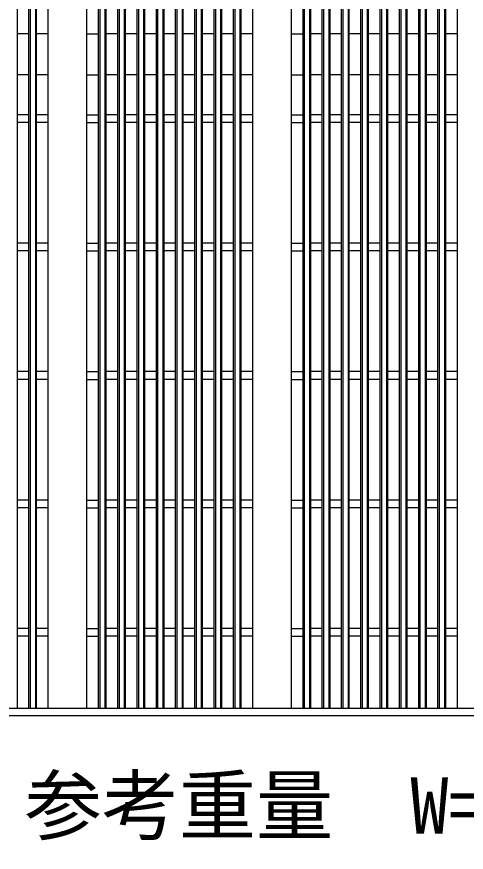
# Model space of a CAD drawing. Units: millimetres, scale not verified. Extents: x -33600 to 33600, y -11880 to 11880.
# Drawn here: x -12312 to -11962, y -7995 to -7345 of the extents above; entities that cross this region are included whole.
import ezdxf
from ezdxf.enums import TextEntityAlignment as Align

# ---------------------------------------------------------------- set-up
doc = ezdxf.new("R2010")
doc.units = ezdxf.units.MM
doc.header["$LTSCALE"] = 40
doc.layers.add('0-0_DIM', color=7, linetype='Continuous', lineweight=25)
doc.layers.add('0-2_HATCH', color=6, linetype='Continuous', lineweight=25)
doc.styles.add('ＭＳ ゴシック', font='')
doc.styles.get('ＭＳ ゴシック').set_extended_font_data('MS Gothic')

msp = doc.modelspace()

# ---------------------------------------------------------------- linework, layer by layer
at = {"layer": '0-2_HATCH'}
for p, q in [((-12311.59, -7883), (-12311.59, -6865)), ((-12302.59, -7883), (-12302.59, -6865)), ((-12301.59, -6865), (-12301.59, -7883)), ((-12297.59, -6865), (-12297.59, -7883)), ((-12296.59, -7883), (-12296.59, -6865)), ((-12287.51, -7883), (-12287.51, -6865)), ((-12257.51, -7883), (-12257.51, -6865)), ((-12248.43, -7883), (-12248.43, -6865)), ((-12247.43, -6865), (-12247.43, -7883)), ((-12243.43, -6865), (-12243.43, -7883)), ((-12242.43, -7883), (-12242.43, -6865)), ((-12233.43, -7883), (-12233.43, -6865)), ((-12232.43, -6865), (-12232.43, -7883)), ((-12228.43, -6865), (-12228.43, -7883)), ((-12227.43, -7883), (-12227.43, -6865)), ((-12218.43, -7883), (-12218.43, -6865)), ((-12217.43, -6865), (-12217.43, -7883)), ((-12213.43, -6865), (-12213.43, -7883)), ((-12212.43, -7883), (-12212.43, -6865)), ((-12203.43, -7883), (-12203.43, -6865)), ((-12202.43, -6865), (-12202.43, -7883)), ((-12198.43, -6865), (-12198.43, -7883)), ((-12197.43, -7883), (-12197.43, -6865)), ((-12188.43, -7883), (-12188.43, -6865)), ((-12187.43, -6865), (-12187.43, -7883)), ((-12183.43, -6865), (-12183.43, -7883)), ((-12182.43, -7883), (-12182.43, -6865)), ((-12173.43, -7883), (-12173.43, -6865)), ((-12172.43, -6865), (-12172.43, -7883)), ((-12168.43, -6865), (-12168.43, -7883)), ((-12167.43, -7883), (-12167.43, -6865)), ((-12158.43, -7883), (-12158.43, -6865)), ((-12157.43, -6865), (-12157.43, -7883)), ((-12153.43, -6865), (-12153.43, -7883)), ((-12152.43, -7883), (-12152.43, -6865)), ((-12143.43, -7883), (-12143.43, -6865)), ((-12142.43, -6865), (-12142.43, -7883)), ((-12138.43, -6865), (-12138.43, -7883)), ((-12137.43, -7883), (-12137.43, -6865)), ((-12128.34, -7883), (-12128.34, -6865)), ((-12098.34, -7883), (-12098.34, -6865)), ((-12089.26, -7883), (-12089.26, -6865)), ((-12088.26, -6865), (-12088.26, -7883)), ((-12084.26, -6865), (-12084.26, -7883)), ((-12083.26, -7883), (-12083.26, -6865)), ((-12074.26, -7883), (-12074.26, -6865)), ((-12073.26, -6865), (-12073.26, -7883)), ((-12069.26, -6865), (-12069.26, -7883)), ((-12068.26, -7883), (-12068.26, -6865)), ((-12059.26, -7883), (-12059.26, -6865)), ((-12058.26, -6865), (-12058.26, -7883)), ((-12054.26, -6865), (-12054.26, -7883)), ((-12053.26, -7883), (-12053.26, -6865)), ((-12044.26, -7883), (-12044.26, -6865)), ((-12043.26, -6865), (-12043.26, -7883)), ((-12039.26, -6865), (-12039.26, -7883)), ((-12038.26, -7883), (-12038.26, -6865)), ((-12029.26, -7883), (-12029.26, -6865)), ((-12028.26, -6865), (-12028.26, -7883)), ((-12024.26, -6865), (-12024.26, -7883)), ((-12023.26, -7883), (-12023.26, -6865)), ((-12014.26, -7883), (-12014.26, -6865)), ((-12013.26, -6865), (-12013.26, -7883)), ((-12009.26, -6865), (-12009.26, -7883)), ((-12008.26, -7883), (-12008.26, -6865)), ((-11999.26, -7883), (-11999.26, -6865)), ((-11998.26, -6865), (-11998.26, -7883)), ((-11994.26, -6865), (-11994.26, -7883)), ((-11993.26, -7883), (-11993.26, -6865)), ((-11984.26, -7883), (-11984.26, -6865)), ((-11983.26, -6865), (-11983.26, -7883)), ((-11979.26, -6865), (-11979.26, -7883)), ((-11978.26, -7883), (-11978.26, -6865)), ((-11969.18, -7883), (-11969.18, -6865)), ((-12302.59, -7358), (-12311.59, -7358)), ((-12287.51, -7358), (-12296.59, -7358)), ((-12257.51, -7358), (-12248.43, -7358)), ((-12233.43, -7358), (-12242.43, -7358)), ((-12218.43, -7358), (-12227.43, -7358)), ((-12203.43, -7358), (-12212.43, -7358)), ((-12188.43, -7358), (-12197.43, -7358)), ((-12173.43, -7358), (-12182.43, -7358)), ((-12158.43, -7358), (-12167.43, -7358)), ((-12143.43, -7358), (-12152.43, -7358)), ((-12128.34, -7358), (-12137.43, -7358)), ((-12098.34, -7358), (-12089.26, -7358)), ((-12074.26, -7358), (-12083.26, -7358)), ((-12059.26, -7358), (-12068.26, -7358)), ((-12044.26, -7358), (-12053.26, -7358)), ((-12029.26, -7358), (-12038.26, -7358)), ((-12014.26, -7358), (-12023.26, -7358)), ((-11999.26, -7358), (-12008.26, -7358)), ((-11984.26, -7358), (-11993.26, -7358)), ((-11969.18, -7358), (-11978.26, -7358)), ((-12302.59, -7390), (-12311.59, -7390)), ((-12287.51, -7390), (-12296.59, -7390)), ((-12257.51, -7390), (-12248.43, -7390)), ((-12233.43, -7390), (-12242.43, -7390)), ((-12218.43, -7390), (-12227.43, -7390)), ((-12203.43, -7390), (-12212.43, -7390)), ((-12188.43, -7390), (-12197.43, -7390)), ((-12173.43, -7390), (-12182.43, -7390)), ((-12158.43, -7390), (-12167.43, -7390)), ((-12143.43, -7390), (-12152.43, -7390)), ((-12128.34, -7390), (-12137.43, -7390)), ((-12098.34, -7390), (-12089.26, -7390)), ((-12074.26, -7390), (-12083.26, -7390)), ((-12059.26, -7390), (-12068.26, -7390)), ((-12044.26, -7390), (-12053.26, -7390)), ((-12029.26, -7390), (-12038.26, -7390)), ((-12014.26, -7390), (-12023.26, -7390)), ((-11999.26, -7390), (-12008.26, -7390)), ((-11984.26, -7390), (-11993.26, -7390)), ((-11969.18, -7390), (-11978.26, -7390)), ((-12302.59, -7421), (-12311.59, -7421)), ((-12287.51, -7421), (-12296.59, -7421)), ((-12257.51, -7421), (-12248.43, -7421)), ((-12233.43, -7421), (-12242.43, -7421)), ((-12218.43, -7421), (-12227.43, -7421)), ((-12203.43, -7421), (-12212.43, -7421)), ((-12188.43, -7421), (-12197.43, -7421)), ((-12173.43, -7421), (-12182.43, -7421)), ((-12158.43, -7421), (-12167.43, -7421)), ((-12143.43, -7421), (-12152.43, -7421)), ((-12128.34, -7421), (-12137.43, -7421)), ((-12098.34, -7421), (-12089.26, -7421)), ((-12074.26, -7421), (-12083.26, -7421)), ((-12059.26, -7421), (-12068.26, -7421)), ((-12044.26, -7421), (-12053.26, -7421)), ((-12029.26, -7421), (-12038.26, -7421)), ((-12014.26, -7421), (-12023.26, -7421)), ((-11999.26, -7421), (-12008.26, -7421)), ((-11984.26, -7421), (-11993.26, -7421)), ((-11969.18, -7421), (-11978.26, -7421)), ((-12302.59, -7427), (-12311.59, -7427)), ((-12287.51, -7427), (-12296.59, -7427)), ((-12257.51, -7427), (-12248.43, -7427)), ((-12233.43, -7427), (-12242.43, -7427)), ((-12218.43, -7427), (-12227.43, -7427)), ((-12203.43, -7427), (-12212.43, -7427)), ((-12188.43, -7427), (-12197.43, -7427)), ((-12173.43, -7427), (-12182.43, -7427)), ((-12158.43, -7427), (-12167.43, -7427)), ((-12143.43, -7427), (-12152.43, -7427)), ((-12128.34, -7427), (-12137.43, -7427)), ((-12098.34, -7427), (-12089.26, -7427)), ((-12074.26, -7427), (-12083.26, -7427)), ((-12059.26, -7427), (-12068.26, -7427)), ((-12044.26, -7427), (-12053.26, -7427)), ((-12029.26, -7427), (-12038.26, -7427)), ((-12014.26, -7427), (-12023.26, -7427)), ((-11999.26, -7427), (-12008.26, -7427)), ((-11984.26, -7427), (-11993.26, -7427)), ((-11969.18, -7427), (-11978.26, -7427)), ((-12302.59, -7521), (-12311.59, -7521)), ((-12302.59, -7527), (-12311.59, -7527)), ((-12287.51, -7521), (-12296.59, -7521)), ((-12287.51, -7527), (-12296.59, -7527)), ((-12257.51, -7521), (-12248.43, -7521)), ((-12257.51, -7527), (-12248.43, -7527)), ((-12233.43, -7521), (-12242.43, -7521)), ((-12233.43, -7527), (-12242.43, -7527)), ((-12218.43, -7521), (-12227.43, -7521)), ((-12218.43, -7527), (-12227.43, -7527)), ((-12203.43, -7521), (-12212.43, -7521)), ((-12203.43, -7527), (-12212.43, -7527)), ((-12188.43, -7521), (-12197.43, -7521)), ((-12188.43, -7527), (-12197.43, -7527)), ((-12173.43, -7521), (-12182.43, -7521)), ((-12173.43, -7527), (-12182.43, -7527)), ((-12158.43, -7521), (-12167.43, -7521)), ((-12158.43, -7527), (-12167.43, -7527)), ((-12143.43, -7521), (-12152.43, -7521)), ((-12143.43, -7527), (-12152.43, -7527)), ((-12128.34, -7521), (-12137.43, -7521)), ((-12128.34, -7527), (-12137.43, -7527)), ((-12098.34, -7521), (-12089.26, -7521)), ((-12098.34, -7527), (-12089.26, -7527)), ((-12074.26, -7521), (-12083.26, -7521)), ((-12074.26, -7527), (-12083.26, -7527)), ((-12059.26, -7521), (-12068.26, -7521)), ((-12059.26, -7527), (-12068.26, -7527)), ((-12044.26, -7521), (-12053.26, -7521)), ((-12044.26, -7527), (-12053.26, -7527)), ((-12029.26, -7521), (-12038.26, -7521)), ((-12029.26, -7527), (-12038.26, -7527)), ((-12014.26, -7521), (-12023.26, -7521)), ((-12014.26, -7527), (-12023.26, -7527)), ((-11999.26, -7521), (-12008.26, -7521)), ((-11999.26, -7527), (-12008.26, -7527)), ((-11984.26, -7521), (-11993.26, -7521)), ((-11984.26, -7527), (-11993.26, -7527)), ((-11969.18, -7521), (-11978.26, -7521)), ((-11969.18, -7527), (-11978.26, -7527)), ((-12302.59, -7621), (-12311.59, -7621)), ((-12287.51, -7621), (-12296.59, -7621)), ((-12257.51, -7621), (-12248.43, -7621)), ((-12233.43, -7621), (-12242.43, -7621)), ((-12218.43, -7621), (-12227.43, -7621)), ((-12203.43, -7621), (-12212.43, -7621)), ((-12188.43, -7621), (-12197.43, -7621)), ((-12173.43, -7621), (-12182.43, -7621)), ((-12158.43, -7621), (-12167.43, -7621)), ((-12143.43, -7621), (-12152.43, -7621)), ((-12128.34, -7621), (-12137.43, -7621)), ((-12098.34, -7621), (-12089.26, -7621)), ((-12074.26, -7621), (-12083.26, -7621)), ((-12059.26, -7621), (-12068.26, -7621)), ((-12044.26, -7621), (-12053.26, -7621)), ((-12029.26, -7621), (-12038.26, -7621)), ((-12014.26, -7621), (-12023.26, -7621)), ((-11999.26, -7621), (-12008.26, -7621)), ((-11984.26, -7621), (-11993.26, -7621)), ((-11969.18, -7621), (-11978.26, -7621)), ((-12302.59, -7627), (-12311.59, -7627)), ((-12287.51, -7627), (-12296.59, -7627)), ((-12257.51, -7627), (-12248.43, -7627)), ((-12233.43, -7627), (-12242.43, -7627)), ((-12218.43, -7627), (-12227.43, -7627)), ((-12203.43, -7627), (-12212.43, -7627)), ((-12188.43, -7627), (-12197.43, -7627)), ((-12173.43, -7627), (-12182.43, -7627)), ((-12158.43, -7627), (-12167.43, -7627)), ((-12143.43, -7627), (-12152.43, -7627)), ((-12128.34, -7627), (-12137.43, -7627)), ((-12098.34, -7627), (-12089.26, -7627)), ((-12074.26, -7627), (-12083.26, -7627)), ((-12059.26, -7627), (-12068.26, -7627)), ((-12044.26, -7627), (-12053.26, -7627)), ((-12029.26, -7627), (-12038.26, -7627)), ((-12014.26, -7627), (-12023.26, -7627)), ((-11999.26, -7627), (-12008.26, -7627)), ((-11984.26, -7627), (-11993.26, -7627)), ((-11969.18, -7627), (-11978.26, -7627)), ((-12302.59, -7721), (-12311.59, -7721)), ((-12287.51, -7721), (-12296.59, -7721)), ((-12257.51, -7721), (-12248.43, -7721)), ((-12233.43, -7721), (-12242.43, -7721)), ((-12218.43, -7721), (-12227.43, -7721)), ((-12203.43, -7721), (-12212.43, -7721)), ((-12188.43, -7721), (-12197.43, -7721)), ((-12173.43, -7721), (-12182.43, -7721)), ((-12158.43, -7721), (-12167.43, -7721)), ((-12143.43, -7721), (-12152.43, -7721)), ((-12128.34, -7721), (-12137.43, -7721)), ((-12098.34, -7721), (-12089.26, -7721)), ((-12074.26, -7721), (-12083.26, -7721)), ((-12059.26, -7721), (-12068.26, -7721)), ((-12044.26, -7721), (-12053.26, -7721)), ((-12029.26, -7721), (-12038.26, -7721)), ((-12014.26, -7721), (-12023.26, -7721)), ((-11999.26, -7721), (-12008.26, -7721)), ((-11984.26, -7721), (-11993.26, -7721)), ((-11969.18, -7721), (-11978.26, -7721)), ((-12302.59, -7727), (-12311.59, -7727)), ((-12287.51, -7727), (-12296.59, -7727)), ((-12257.51, -7727), (-12248.43, -7727)), ((-12233.43, -7727), (-12242.43, -7727)), ((-12218.43, -7727), (-12227.43, -7727)), ((-12203.43, -7727), (-12212.43, -7727)), ((-12188.43, -7727), (-12197.43, -7727)), ((-12173.43, -7727), (-12182.43, -7727)), ((-12158.43, -7727), (-12167.43, -7727)), ((-12143.43, -7727), (-12152.43, -7727)), ((-12128.34, -7727), (-12137.43, -7727)), ((-12098.34, -7727), (-12089.26, -7727)), ((-12074.26, -7727), (-12083.26, -7727)), ((-12059.26, -7727), (-12068.26, -7727)), ((-12044.26, -7727), (-12053.26, -7727)), ((-12029.26, -7727), (-12038.26, -7727)), ((-12014.26, -7727), (-12023.26, -7727)), ((-11999.26, -7727), (-12008.26, -7727)), ((-11984.26, -7727), (-11993.26, -7727)), ((-11969.18, -7727), (-11978.26, -7727)), ((-12302.59, -7821), (-12311.59, -7821)), ((-12287.51, -7821), (-12296.59, -7821)), ((-12257.51, -7821), (-12248.43, -7821)), ((-12233.43, -7821), (-12242.43, -7821)), ((-12218.43, -7821), (-12227.43, -7821)), ((-12203.43, -7821), (-12212.43, -7821)), ((-12188.43, -7821), (-12197.43, -7821)), ((-12173.43, -7821), (-12182.43, -7821)), ((-12158.43, -7821), (-12167.43, -7821)), ((-12143.43, -7821), (-12152.43, -7821)), ((-12128.34, -7821), (-12137.43, -7821)), ((-12098.34, -7821), (-12089.26, -7821)), ((-12074.26, -7821), (-12083.26, -7821)), ((-12059.26, -7821), (-12068.26, -7821)), ((-12044.26, -7821), (-12053.26, -7821)), ((-12029.26, -7821), (-12038.26, -7821)), ((-12014.26, -7821), (-12023.26, -7821)), ((-11999.26, -7821), (-12008.26, -7821)), ((-11984.26, -7821), (-11993.26, -7821)), ((-11969.18, -7821), (-11978.26, -7821)), ((-12302.59, -7827), (-12311.59, -7827)), ((-12287.51, -7827), (-12296.59, -7827)), ((-12257.51, -7827), (-12248.43, -7827)), ((-12233.43, -7827), (-12242.43, -7827)), ((-12218.43, -7827), (-12227.43, -7827)), ((-12203.43, -7827), (-12212.43, -7827)), ((-12188.43, -7827), (-12197.43, -7827)), ((-12173.43, -7827), (-12182.43, -7827)), ((-12158.43, -7827), (-12167.43, -7827)), ((-12143.43, -7827), (-12152.43, -7827)), ((-12128.34, -7827), (-12137.43, -7827)), ((-12098.34, -7827), (-12089.26, -7827)), ((-12074.26, -7827), (-12083.26, -7827)), ((-12059.26, -7827), (-12068.26, -7827)), ((-12044.26, -7827), (-12053.26, -7827)), ((-12029.26, -7827), (-12038.26, -7827)), ((-12014.26, -7827), (-12023.26, -7827)), ((-11999.26, -7827), (-12008.26, -7827)), ((-11984.26, -7827), (-11993.26, -7827)), ((-11969.18, -7827), (-11978.26, -7827)), ((-12610.84, -7883), (-11615.84, -7883))]:
    msp.add_line(p, q, dxfattribs=at)
msp.add_lwpolyline([(-11615.84, -7889), (-12610.84, -7889), (-12610.84, -6859)], dxfattribs=at)

# ---------------------------------------------------------------- texts
at = {"layer": '0-0_DIM', "style": 'ＭＳ ゴシック'}
msp.add_text('参考重量\u3000W=156.7kg', height=43.99, dxfattribs=at).set_placement((-12305.85, -7993.93), align=Align.BOTTOM_LEFT)

doc.saveas('drawing.dxf')
